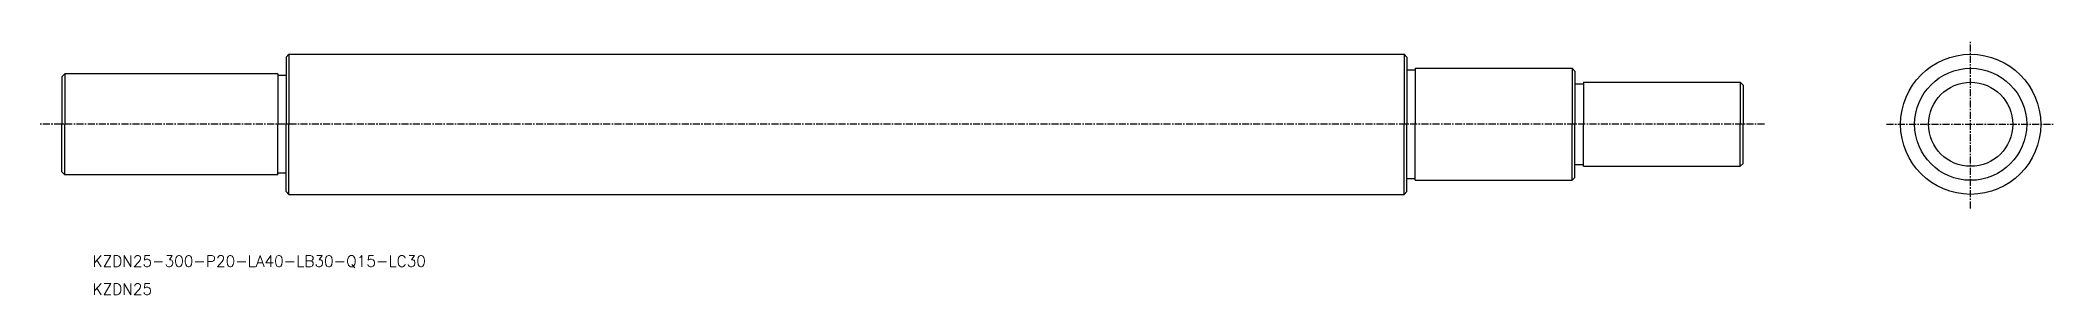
# Model space of a CAD drawing. Extents: x -22842 to -19844, y 30600 to 31991.
# Drawn here: x -22841.7 to -22482.3, y 31945.3 to 31990.7 of the extents above; entities outside this region: 1.
import ezdxf

# ---------------------------------------------------------------- set-up
doc = ezdxf.new("R2010")
doc.units = 0
doc.header["$PDMODE"] = 1
doc.linetypes.add('CENTER', pattern=[2, 1.25, -0.25, 0.25, -0.25])
doc.layers.get('0').update_dxf_attribs({"linetype": 'CONTINUOUS'})
doc.layers.add('CENTER', color=1, linetype='CENTER')
doc.styles.add('MISUMI', font='txt.shx')

msp = doc.modelspace()

# ---------------------------------------------------------------- linework, layer by layer
at = {"color": 7, "linetype": 'CONTINUOUS'}
for p, q in [((-22797.87, 31987.7), (-22797.37, 31988.2)), ((-22797.87, 31987.7), (-22797.87, 31975.7)), ((-22797.37, 31988.2), (-22797.37, 31975.7)), ((-22797.37, 31988.2), (-22598.37, 31988.2)), ((-22598.37, 31988.2), (-22598.37, 31975.7)), ((-22597.87, 31987.7), (-22598.37, 31988.2)), ((-22597.87, 31987.7), (-22597.87, 31975.7)), ((-22837.87, 31984.2), (-22837.37, 31984.7)), ((-22837.87, 31984.2), (-22837.87, 31975.7)), ((-22799.37, 31984.7), (-22837.37, 31984.7)), ((-22837.37, 31984.7), (-22837.37, 31975.7)), ((-22799.37, 31984.7), (-22799.37, 31975.7)), ((-22797.87, 31984.4), (-22799.37, 31984.4)), ((-22597.87, 31985.4), (-22596.37, 31985.4)), ((-22596.37, 31985.7), (-22568.37, 31985.7)), ((-22596.37, 31985.7), (-22596.37, 31975.7)), ((-22568.37, 31985.7), (-22568.37, 31975.7)), ((-22567.87, 31985.2), (-22568.37, 31985.7)), ((-22567.87, 31985.2), (-22567.87, 31975.7)), ((-22567.87, 31982.9), (-22566.37, 31982.9)), ((-22566.37, 31983.2), (-22538.37, 31983.2)), ((-22566.37, 31983.2), (-22566.37, 31975.7)), ((-22538.37, 31983.2), (-22538.37, 31975.7)), ((-22537.87, 31982.7), (-22538.37, 31983.2)), ((-22537.87, 31982.7), (-22537.87, 31975.7)), ((-22837.87, 31967.2), (-22837.87, 31975.7)), ((-22837.37, 31966.7), (-22837.37, 31975.7)), ((-22799.37, 31966.7), (-22799.37, 31975.7)), ((-22797.87, 31963.7), (-22797.87, 31975.7)), ((-22797.37, 31963.2), (-22797.37, 31975.7)), ((-22598.37, 31963.2), (-22598.37, 31975.7)), ((-22597.87, 31963.7), (-22597.87, 31975.7)), ((-22596.37, 31965.7), (-22596.37, 31975.7)), ((-22568.37, 31965.7), (-22568.37, 31975.7)), ((-22567.87, 31966.2), (-22567.87, 31975.7)), ((-22566.37, 31968.2), (-22566.37, 31975.7)), ((-22538.37, 31968.2), (-22538.37, 31975.7)), ((-22537.87, 31968.7), (-22537.87, 31975.7)), ((-22567.87, 31968.5), (-22566.37, 31968.5)), ((-22566.37, 31968.2), (-22538.37, 31968.2)), ((-22537.87, 31968.7), (-22538.37, 31968.2)), ((-22837.87, 31967.2), (-22837.37, 31966.7)), ((-22799.37, 31966.7), (-22837.37, 31966.7)), ((-22797.87, 31967), (-22799.37, 31967)), ((-22597.87, 31966), (-22596.37, 31966)), ((-22596.37, 31965.7), (-22568.37, 31965.7)), ((-22567.87, 31966.2), (-22568.37, 31965.7)), ((-22797.87, 31963.7), (-22797.37, 31963.2)), ((-22797.37, 31963.2), (-22598.37, 31963.2)), ((-22597.87, 31963.7), (-22598.37, 31963.2))]:
    msp.add_line(p, q, dxfattribs=at)
for radius in [12.5, 10, 7.5]:
    msp.add_circle((-22497.26, 31975.7), radius, dxfattribs=at)
msp.add_point((-19844.35, 30599.58), dxfattribs=at)
at = {"layer": 'CENTER', "color": 1, "linetype": 'CENTER'}
for p, q in [((-22497.26, 31960.7), (-22497.26, 31990.7)), ((-22534.02, 31975.7), (-22841.73, 31975.7)), ((-22512.26, 31975.7), (-22482.26, 31975.7))]:
    msp.add_line(p, q, dxfattribs=at)

# ---------------------------------------------------------------- texts
at = {"color": 7, "linetype": 'CONTINUOUS', "style": 'MISUMI'}
for s, p in [('KZDN25-300-P20-LA40-LB30-Q15-LC30', (-22832.41, 31950.28)), ('KZDN25', (-22832.41, 31945.28))]:
    msp.add_text(s, height=2, dxfattribs=at).set_placement(p)

doc.saveas('drawing.dxf')
